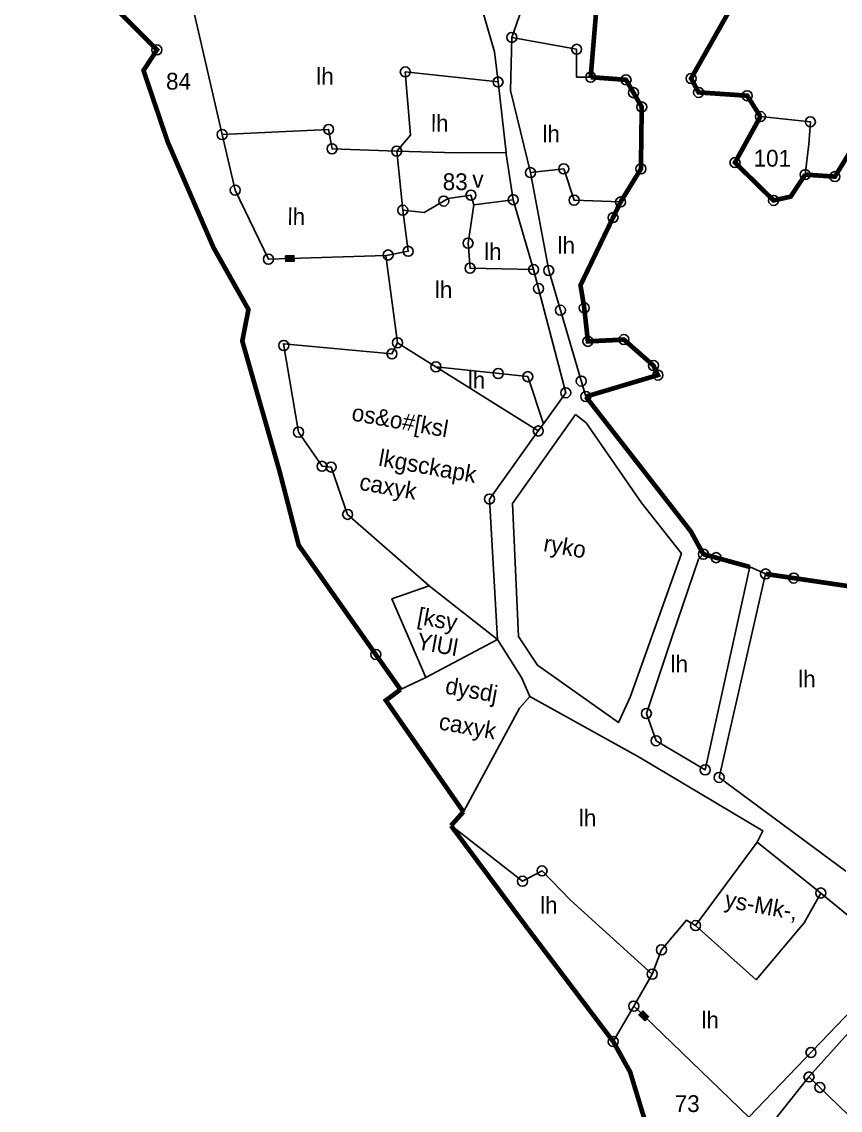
# Model space of a CAD drawing. Header units: metres. Extents: x 274609 to 276818, y 2061529 to 2064102.
# Drawn here: x 274799 to 275225, y 2062951 to 2063517 of the extents above; entities that cross this region are included whole.
import ezdxf
from ezdxf.enums import TextEntityAlignment as Align

# ---------------------------------------------------------------- set-up
doc = ezdxf.new("R2010")
doc.units = ezdxf.units.M
doc.header["$LTSCALE"] = 0.3
doc.header["$MEASUREMENT"] = 0
for name, color, linetype in [('OFF', 1, 'Continuous'), ('POLY_PARCEL', 6, 'Continuous'), ('POLY_ROAD', 30, 'Continuous'), ('POLY_WATER', 4, 'Continuous'), ('SYM_STONE', 1, 'Continuous'), ('TEXT_MAPIN', 7, 'Continuous'), ('TEXT_PARCEL', 7, 'Continuous'), ('V_BOUND_LINE', 7, 'Continuous')]:
    doc.layers.add(name, color=color, linetype=linetype)
doc.styles.add('TEXT_MAP', font='')
doc.styles.get('TEXT_MAP').set_extended_font_data('Kruti Dev 050')

# ---------------------------------------------------------------- blocks, each defined once
blk = doc.blocks.new('STONE')
blk.add_circle((0, 0), 0.851)
blk = doc.blocks.new('STONESQUAREFILLED')
blk.add_hatch(color=256).paths.add_polyline_path([(0.7, -0.48), (0.7, 0.48), (-0.7, 0.48), (-0.7, -0.48)])
blk.add_lwpolyline([(-0.7, 0.48), (0.7, 0.48), (0.7, -0.48), (-0.7, -0.48)], close=True)
blk = doc.blocks.new('ER')
at = {"layer": 'OFF'}
blk.add_lwpolyline([(275186.19, 2063219.05), (275177.52, 2063222.84)], dxfattribs=at)
at = {"layer": 'POLY_PARCEL'}
for points in [[(274869.82, 2063528.87), (274886.45, 2063458.39)], [(275045.14, 2063512.68), (275080.77, 2063506.33), (275080.81, 2063491.06), (275088.57, 2063491.09)], [(274982.31, 2063449.88), (274989.92, 2063458.67), (274986.77, 2063493.39), (275037.72, 2063488.16)], [(275181.87, 2063470.02), (275209.32, 2063467.33), (275208.59, 2063455.12), (275206.65, 2063438.3)], [(274982.31, 2063449.88), (274946.8, 2063450.92), (274944.86, 2063461.6), (274886.45, 2063458.39)], [(274886.45, 2063458.39), (274893.79, 2063427.89), (274912.22, 2063390.16), (274976.74, 2063392.62)], [(274982.31, 2063449.88), (275015.15, 2063449.2), (275042.38, 2063449.42)], [(274985.83, 2063417.45), (274982.31, 2063449.88)], [(275055.83, 2063438.51), (275074.07, 2063440.68), (275079.85, 2063423.52), (275105.38, 2063422.71)], [(274985.83, 2063417.45), (274997.67, 2063416.34), (275010.63, 2063424.01), (275023.23, 2063425.95), (275024.77, 2063420.61)], [(275024.77, 2063420.61), (275021.77, 2063399.61), (275022.95, 2063385.88), (275057.86, 2063385.32)], [(275024.77, 2063420.61), (275046.47, 2063423.61)], [(274977.91, 2063392.85), (274988.95, 2063394.95), (274985.83, 2063417.45)], [(274976.74, 2063392.62), (274977.91, 2063392.85)], [(274976.74, 2063392.62), (274983.39, 2063344.72)], [(274983.39, 2063344.72), (274980.36, 2063338.61), (274920.78, 2063343.79), (274929.31, 2063295.35), (274942.34, 2063276.69), (274947.31, 2063276.32), (274956.54, 2063250.4), (275001.6, 2063211.5)], [(274983.39, 2063344.72), (275004.53, 2063331.66)], [(275004.53, 2063331.66), (275060.96, 2063296.76)], [(275004.53, 2063331.66), (275054.98, 2063326.54), (275063.72, 2063300.67)], [(275001.6, 2063211.5), (274981.15, 2063204.12), (274999.97, 2063161.05)], [(275001.6, 2063211.5), (275039.22, 2063182.16)], [(274999.97, 2063161.05), (275039.22, 2063182.16)], [(274999.97, 2063161.05), (274986.12, 2063154.46)], [(275057.15, 2063151.02), (275051.59, 2063144.65), (275021.06, 2063087.55)], [(275014.32, 2063079.92), (275053.76, 2063049.64), (275064.43, 2063055.39), (275080.13, 2063039.41), (275125.29, 2062999.08)], [(275148.89, 2063025.86), (275182.43, 2063071.79)], [(275148.89, 2063025.86), (275182.26, 2062996.37), (275208.52, 2063027.73), (275217.53, 2063044.15)], [(275125.29, 2062999.08), (275130.22, 2063012.45), (275143.92, 2063028.9), (275148.89, 2063025.86)], [(275125.29, 2062999.08), (275115.22, 2062981.45)], [(275115.22, 2062981.45), (275104.08, 2062961.95)], [(275115.22, 2062981.45), (275178.68, 2062920.84)], [(275273.45, 2062882.71), (275266.56, 2062890.7), (275211.66, 2062943.16)]]:
    blk.add_lwpolyline(points, dxfattribs=at)
at = {"layer": 'POLY_ROAD'}
for points in [[(275076.74, 2063606.68), (275071.3, 2063588.96), (275045.14, 2063512.68)], [(275019.39, 2063559.65), (275035.73, 2063504.62), (275037.72, 2063488.16)], [(275045.14, 2063512.68), (275044.58, 2063483.47), (275055.83, 2063438.51)], [(275037.72, 2063488.16), (275042.38, 2063449.42)], [(275042.38, 2063449.42), (275042.49, 2063448.5), (275046.47, 2063423.61)], [(275055.83, 2063438.51), (275066.14, 2063384.88), (275086.94, 2063315.78)], [(275046.47, 2063423.61), (275057.86, 2063385.32)], [(275057.86, 2063385.32), (275075.89, 2063317.83), (275063.72, 2063300.67)], [(275060.96, 2063296.76), (275034.38, 2063259.27), (275039.22, 2063182.16)], [(275063.72, 2063300.67), (275060.96, 2063296.76)], [(275177.52, 2063222.84), (275153.68, 2063111.38), (275126.64, 2063127.18), (275121.19, 2063142.09), (275135.37, 2063184.99), (275149.24, 2063226.94), (275151.99, 2063229.7)], [(275186.19, 2063219.05), (275161.32, 2063107.27), (275231.2, 2063056.25)], [(275039.22, 2063182.16), (275052.49, 2063161.48)], [(275052.49, 2063161.48), (275057.15, 2063151.02)], [(275057.15, 2063151.02), (275117.37, 2063118.16), (275185.54, 2063078.06), (275182.43, 2063071.79)], [(275182.43, 2063071.79), (275217.53, 2063044.15)], [(275217.53, 2063044.15), (275261.72, 2063008.32), (275178.68, 2062920.84)], [(275211.66, 2062943.16), (275264.88, 2063003), (275326, 2062956.17)], [(275186.97, 2062911.98), (275211.66, 2062943.16)]]:
    blk.add_lwpolyline(points, dxfattribs=at)
at = {"layer": 'POLY_WATER'}
blk.add_lwpolyline([(275081.33, 2063305.96), (275047.05, 2063256.95), (275050.73, 2063183.92), (275061.21, 2063168.3), (275105.96, 2063137.11), (275112.3, 2063151.04), (275139.93, 2063229.96), (275117.81, 2063257.72), (275087.14, 2063301.34), (275081.33, 2063305.96)], dxfattribs=at)
at = {"layer": 'V_BOUND_LINE', "ltscale": 10, "const_width": 2.56, "flags": 128}
for points in [[(274776.42, 2063816.55), (274785.17, 2063709.35), (274776.72, 2063629.38), (274814.83, 2063575.84), (274834.87, 2063559.91), (274822.92, 2063540.55), (274823.62, 2063531.23), (274850.35, 2063504.65), (274843.05, 2063493.31), (274856.52, 2063454.3), (274882.01, 2063396.41), (274901.43, 2063362.48), (274898.15, 2063345.15), (274919.01, 2063273.92), (274929.78, 2063233.31), (274986.12, 2063154.46)], [(275088.57, 2063491.09), (275091.25, 2063525.74), (275110.95, 2063545.19), (275088.67, 2063579.93), (275095.54, 2063602.47)], [(275095.54, 2063602.47), (275109.77, 2063598.35), (275164.03, 2063527.13), (275143.68, 2063490.7), (275147.86, 2063483.09), (275174.56, 2063481.43), (275181.87, 2063470.02)], [(275105.38, 2063422.71), (275116.44, 2063440.93), (275116.69, 2063474.88), (275107.98, 2063489.75), (275088.57, 2063491.09)], [(275181.87, 2063470.02), (275168.07, 2063444.69), (275189.36, 2063424.05), (275198.71, 2063426.15), (275206.65, 2063438.3)], [(275206.65, 2063438.3), (275222.95, 2063437.3), (275235.37, 2063457.78)], [(275086.94, 2063315.78), (275126.43, 2063327.84), (275123.99, 2063333.03), (275107.66, 2063347.19), (275087.9, 2063346.1), (275085.78, 2063364.45), (275083.66, 2063376.92), (275105.38, 2063422.71)], [(275151.99, 2063229.7), (275145.02, 2063242.15), (275086.94, 2063315.78)], [(275177.52, 2063222.84), (275151.99, 2063229.7)], [(275268.03, 2063207.49), (275186.19, 2063219.05)], [(274986.12, 2063154.46), (274978.13, 2063148.44), (275021.06, 2063087.55)], [(275021.06, 2063087.55), (275014.32, 2063079.92)], [(275014.32, 2063079.92), (275056.46, 2063024.07), (275104.08, 2062961.95)], [(275104.08, 2062961.95), (275113.45, 2062945.32), (275129.59, 2062893.4), (275117.65, 2062874.04)]]:
    blk.add_lwpolyline(points, dxfattribs=at)
at = {"layer": 'SYM_STONE', "xscale": 3.232706993409794, "yscale": 3.232706993409794, "zscale": 3.232706993409794}
for name, p, rotation in [('STONE', (275045.14, 2063512.68), 0.155048118272973), ('STONE', (274850.35, 2063504.65), 0.155048118272973), ('STONE', (275080.77, 2063506.33), 0.155048118272973), ('STONE', (274986.77, 2063493.39), 0.155048118272973), ('STONE', (275088.57, 2063491.09), 0.155048118272973), ('STONE', (275107.98, 2063489.75), 0.155048118272973), ('STONE', (275143.68, 2063490.7), 0.155048118272973), ('STONE', (275037.72, 2063488.16), 0.155048118272973), ('STONE', (275112.1, 2063482.72), 0.155048118272973), ('STONE', (275147.86, 2063483.09), 0.155048118272973), ('STONE', (275174.56, 2063481.43), 0.155048118272973), ('STONE', (275116.69, 2063474.88), 0.155048118272973), ('STONE', (275181.87, 2063470.02), 0.155048118272973), ('STONE', (275209.32, 2063467.33), 0.155048118272973), ('STONE', (274944.86, 2063461.6), 0.155048118272973), ('STONE', (274886.45, 2063458.39), 0.155048118272973), ('STONE', (274946.8, 2063450.92), 0.155048118272973), ('STONE', (274982.31, 2063449.88), 0.155048118272973), ('STONE', (275168.07, 2063444.69), 0.155048118272973), ('STONE', (275055.83, 2063438.51), 0.155048118272973), ('STONE', (275074.07, 2063440.68), 0.155048118272973), ('STONE', (275116.44, 2063440.93), 0.155048118272973), ('STONE', (275206.65, 2063438.3), 0.155048118272973), ('STONE', (275222.95, 2063437.3), 0.155048118272973), ('STONE', (274893.79, 2063427.89), 0.155048118272973), ('STONE', (275023.23, 2063425.95), 0.155048118272973), ('STONE', (275046.47, 2063423.61), 0.155048118272973), ('STONE', (275079.85, 2063423.52), 0.155048118272973), ('STONE', (275189.36, 2063424.05), 0.155048118272973), ('STONE', (275008.29, 2063422.62), 0.155048118272973), ('STONE', (275105.38, 2063422.71), 0.155048118272973), ('STONE', (274985.83, 2063417.45), 0.155048118272973), ('STONE', (275101.29, 2063414.09), 0.155048118272973), ('STONE', (275021.77, 2063399.61), 0.155048118272973), ('STONE', (274988.95, 2063394.95), 0.155048118272973), ('STONE', (274912.22, 2063390.16), 0.155048118272973), ('STONESQUAREFILLED', (274923.97, 2063390.61), 2.187172564263665), ('STONE', (274977.91, 2063392.85), 0.155048118272973), ('STONE', (275022.95, 2063385.88), 0.155048118272973), ('STONE', (275057.86, 2063385.32), 0.155048118272973), ('STONE', (275066.14, 2063384.88), 0.155048118272973), ('STONE', (275060.64, 2063374.92), 0.155048118272973), ('STONE', (275085.78, 2063364.45), 0.155048118272973), ('STONE', (275072.71, 2063363.08), 0.155048118272973), ('STONE', (275087.9, 2063346.1), 0.155048118272973), ('STONE', (275107.66, 2063347.19), 0.155048118272973), ('STONE', (274920.94, 2063342.87), 0.155048118272973), ('STONE', (274983.39, 2063344.72), 0.155048118272973), ('STONE', (274980.36, 2063338.61), 0.155048118272973), ('STONE', (275004.53, 2063331.66), 0.155048118272973), ('STONE', (275038.77, 2063328.18), 0.155048118272973), ('STONE', (275123.99, 2063333.03), 0.155048118272973), ('STONE', (275054.98, 2063326.54), 0.155048118272973), ('STONE', (275084.38, 2063324.3), 0.155048118272973), ('STONE', (275126.43, 2063327.84), 0.155048118272973), ('STONE', (275075.89, 2063317.83), 0.155048118272973), ('STONE', (275086.94, 2063315.78), 0.155048118272973), ('STONE', (274929.31, 2063295.35), 0.155048118272973), ('STONE', (275060.96, 2063296.76), 0.155048118272973), ('STONE', (274942.34, 2063276.69), 0.155048118272973), ('STONE', (274947.31, 2063276.32), 0.155048118272973), ('STONE', (275034.38, 2063259.27), 0.155048118272973), ('STONE', (274956.54, 2063250.4), 0.155048118272973), ('STONE', (275151.99, 2063229.7), 0.155048118272973), ('STONE', (275158.95, 2063227.83), 0.155048118272973), ('STONE', (275186.19, 2063219.05), 0.155048118272973), ('STONE', (275201.69, 2063216.86), 0.155048118272973), ('STONE', (274972.42, 2063173.64), 0.155048118272973), ('STONE', (275121.19, 2063142.09), 0.155048118272973), ('STONE', (275126.64, 2063127.18), 0.155048118272973), ('STONE', (275153.68, 2063111.38), 0.155048118272973), ('STONE', (275161.32, 2063107.27), 0.155048118272973), ('STONE', (275064.43, 2063055.39), 0.155048118272973), ('STONE', (275053.76, 2063049.64), 0.155048118272973), ('STONE', (275217.53, 2063044.15), 0.155048118272973), ('STONE', (275148.89, 2063025.86), 0.155048118272973), ('STONE', (275130.22, 2063012.45), 0.155048118272973), ('STONE', (275125.29, 2062999.08), 0.155048118272973), ('STONE', (275115.22, 2062981.45), 0.155048118272973), ('STONESQUAREFILLED', (275120.73, 2062976.19), 316.3162707156982), ('STONE', (275104.08, 2062961.95), 0.155048118272973), ('STONE', (275212.67, 2062956.65), 0.155048118272973), ('STONE', (275211.66, 2062943.16), 0.155048118272973), ('STONE', (275217.58, 2062937.5), 0.155048118272973)]:
    blk.add_blockref(name, p, dxfattribs=dict(at, rotation=rotation))
at = {"layer": 'TEXT_MAPIN', "style": 'TEXT_MAP'}
for s, height, p in [('lh', 9.211, (274942.71, 2063491.01)), ('lh', 9.211, (275005.85, 2063465.59)), ('lh', 9.211, (275067.08, 2063460.12)), ('v', 9.21, (275027.02, 2063434.7)), ('lh', 9.211, (274927.45, 2063413.85)), ('lh', 9.211, (275075.71, 2063398.96)), ('lh', 9.211, (275035.44, 2063395.23)), ('lh', 9.211, (275008.51, 2063374.22)), ('lh', 9.211, (275026.87, 2063324.74)), ('lh', 9.211, (275139.13, 2063169.62)), ('lh', 9.211, (275209.23, 2063161.76)), ('lh', 9.211, (275089.28, 2063084.84)), ('lh', 9.211, (275068.25, 2063036.85)), ('lh', 9.211, (275157.24, 2062974.32))]:
    blk.add_text(s, height=height, rotation=0.15505, dxfattribs=at).set_placement(p, align=Align.MIDDLE)
for s, p in [('os&o#[ksl', (274957.97, 2063302.01)), ('lkgsckapk', (274972.91, 2063277.24)), ('     caxyk', (274945.58, 2063266.95)), ('ryko', (275063.72, 2063230.92)), ('[ksy', (274994.67, 2063190.52)), ('YlUl', (274994.38, 2063176.75)), ('dysdj', (275010.25, 2063152.45)), ('caxyk', (275006.84, 2063132.79)), ('ys-Mk-,', (275164.33, 2063036.05))]:
    blk.add_text(s, height=9.211, rotation=350.15505, dxfattribs=at).set_placement(p)
at = {"layer": 'TEXT_PARCEL', "style": 'TEXT_MAP'}
for s, p in [('84', (274862.31, 2063487.53)), ('101', (275188.54, 2063447.19)), ('83', (275014.52, 2063433.28)), ('73', (275144.88, 2062928.16))]:
    blk.add_text(s, height=9.211, rotation=0.15505, dxfattribs=at).set_placement(p, align=Align.MIDDLE)

msp = doc.modelspace()

# ---------------------------------------------------------------- block references
at = {"xscale": 0.948556639192822, "yscale": 0.948556639192822, "zscale": 0.948556639192822, "rotation": 359.6618548126323}
msp.add_blockref('ER', (2611.1, 107724.38), dxfattribs=at)

doc.saveas('drawing.dxf')
